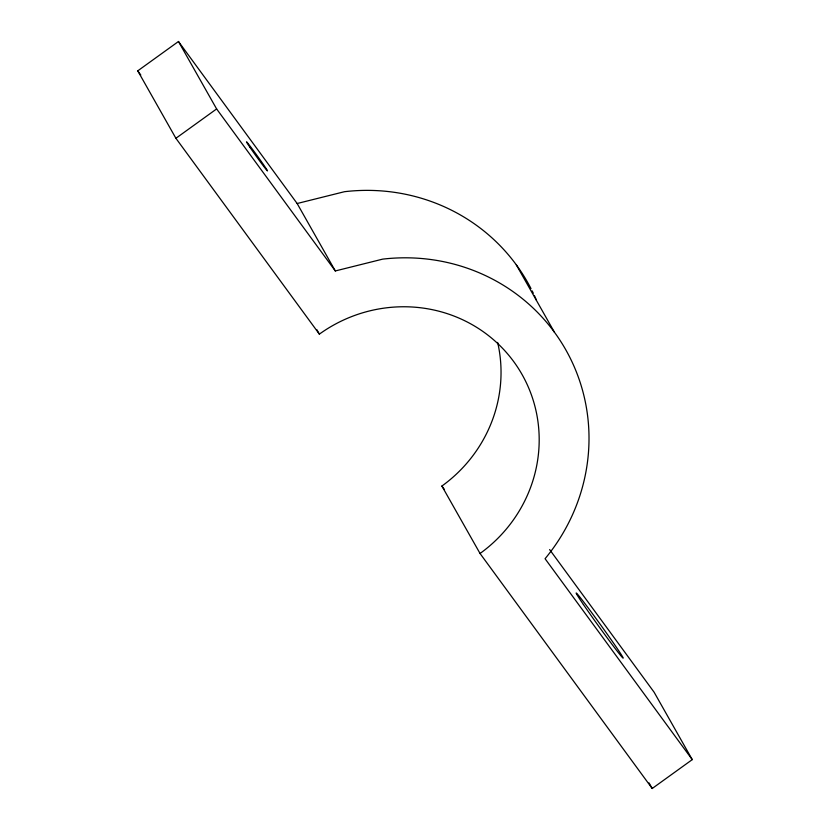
<?xml version="1.0" encoding="UTF-8"?>
<svg xmlns="http://www.w3.org/2000/svg" width="830" height="830" viewBox="0 0 830 830"><rect width="100%" height="100%" fill="white"/><g stroke="black" fill="none" stroke-linecap="round" stroke-linejoin="round"><path stroke-width="1.25" d="M480.041 553.486A140.623 135.892 -29.5 0 0 513.729 361.621A140.623 135.892 -29.5 0 0 319.363 334.137L175.898 138.288L137.749 70.851L178.471 41.5L297.15 203.516L335.31 270.954L382.651 259.136A190.838 184.426 -29.5 0 1 567.367 352.646A190.838 184.426 -29.5 0 1 545.071 558.715L692.251 759.626L652.204 788.5L480.041 553.486L441.892 486.048A140.623 135.892 -29.5 0 0 497.647 342.417M175.898 138.288L216.62 108.938L178.471 41.5M297.15 203.516L344.502 191.699A190.838 184.426 -29.5 0 1 531.003 288.601M549.626 549.574L654.102 692.199L692.251 759.626M216.62 108.938L335.31 270.954M137.749 70.851L140.799 75.022M441.892 486.048L444.185 489.181M516.302 264.832L554.45 332.27M649.019 782.877L652.204 788.5M316.821 329.635L319.363 334.137M532.154 290.884A190.838 184.426 -29.5 0 1 533.275 293.177M534.354 295.48A190.838 184.426 -29.5 0 1 536.419 300.128M249.685 146.91A18.084 0.529 54.2 0 0 267.198 170.7A18.084 0.529 54.2 0 0 253.783 151.07A18.084 0.529 54.2 0 0 249.685 146.91M583.407 604.51A40.172 1.172 54.2 0 0 622.448 657.557A40.172 1.172 54.2 0 0 592.911 614.293A40.172 1.172 54.2 0 0 583.407 604.51"/></g></svg>
